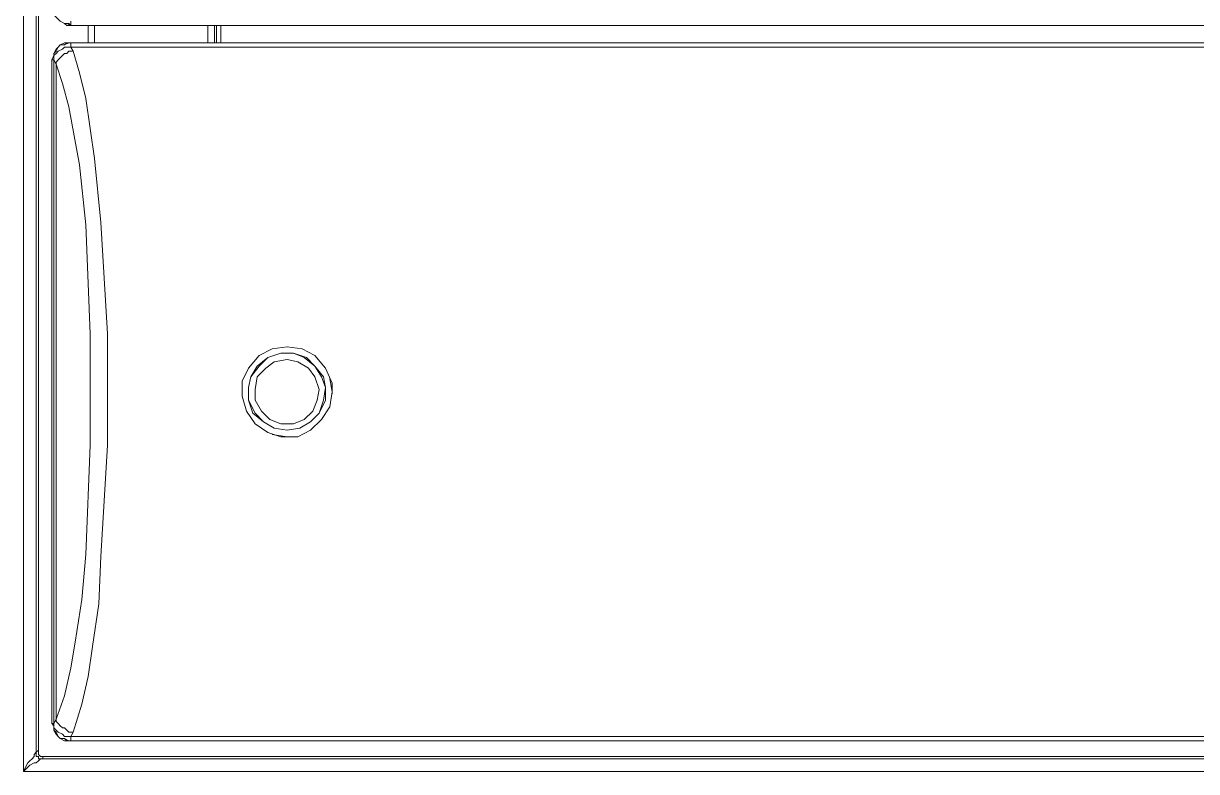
# Model space of a CAD drawing. Header units: centimetres. Extents: x 1.7 to 14.7, y -6.1 to 6.1.
# Drawn here: x 4.036 to 5.97, y -3.578 to -2.346 of the extents above; entities that cross this region are included whole.
import ezdxf

# ---------------------------------------------------------------- set-up
doc = ezdxf.new("R2010")
doc.units = ezdxf.units.CM
doc.header["$MEASUREMENT"] = 0
doc.layers.add('Camada 1', color=7, linetype='Continuous')

msp = doc.modelspace()

# ---------------------------------------------------------------- linework, layer by layer
at = {"layer": 'Camada 1', "color": 251, "lineweight": 9}
for points in [[(4.03645, -3.57815), (4.03645, -3.57815), (4.03645, 3.57187), (4.03645, 3.57187)], [(4.05762, 3.54364), (4.05762, 3.54364), (4.05762, -3.54639), (4.05762, -3.54639)], [(4.06116, -3.54286), (4.06116, -3.54286), (4.06116, 3.54011), (4.06116, 3.54011)], [(7.82602, -2.34912), (7.82602, -2.34912), (4.1148, -2.34912), (4.1148, -2.34912)], [(4.1148, -2.34912), (4.1148, -2.34912), (4.1148, -2.34912), (4.1148, -2.34912)], [(4.1148, -2.34912), (4.1148, -2.34912), (7.82602, -2.34912), (7.82602, -2.34912)], [(4.1148, -2.34912), (4.1148, -2.34912), (4.1148, -2.34912), (4.1148, -2.34912)], [(4.14302, -2.37734), (4.14302, -2.37734), (4.14302, -2.34912), (4.14302, -2.34912)], [(4.15361, -2.34912), (4.15361, -2.34912), (4.15361, -2.37734), (4.15361, -2.37734)], [(4.15361, -2.34912), (4.15361, -2.34912), (4.15361, -2.37734), (4.15361, -2.37734)], [(4.34058, -2.37734), (4.34058, -2.37734), (4.34058, -2.34912), (4.34058, -2.34912)], [(4.35116, -2.34912), (4.35116, -2.34912), (4.35116, -2.37734), (4.35116, -2.37734)], [(4.35469, -2.37734), (4.35469, -2.37734), (4.35469, -2.34912), (4.35469, -2.34912)], [(4.36174, -2.34912), (4.36174, -2.34912), (4.36174, -2.37734), (4.36174, -2.37734)], [(4.1148, -2.37734), (4.1148, -2.37734), (7.82602, -2.37734), (7.82602, -2.37734)], [(4.1148, -2.37734), (4.1148, -2.37734), (4.1148, -2.37734), (4.1148, -2.37734)], [(4.1148, -2.37734), (4.1148, -2.37734), (4.1148, -2.37734), (4.1148, -2.37734)], [(7.82602, -2.37734), (7.82602, -2.37734), (4.1148, -2.37734), (4.1148, -2.37734)], [(4.1148, -2.3844), (4.1148, -2.3844), (4.11833, -2.39145), (4.11833, -2.39145)], [(7.82602, -2.3844), (7.82602, -2.3844), (4.1148, -2.3844), (4.1148, -2.3844)], [(4.08658, -2.40556), (4.08658, -2.40556), (4.08305, -2.40556), (4.08305, -2.40556)], [(4.08305, -2.40556), (4.08305, -2.40556), (4.08305, -3.49917), (4.08305, -3.49917)], [(4.09011, -2.41262), (4.09011, -2.41262), (4.08658, -2.40556), (4.08658, -2.40556)], [(4.08658, -2.40556), (4.08658, -2.40556), (4.08658, -2.40556), (4.08658, -2.40556)], [(4.08658, -3.49917), (4.08658, -3.49917), (4.08658, -2.40556), (4.08658, -2.40556)], [(4.09011, -2.41262), (4.09011, -2.41262), (4.09011, -3.49212), (4.09011, -3.49212)], [(4.47111, -3.02645), (4.47111, -3.02645), (4.44641, -3.02292), (4.44641, -3.02292)], [(4.48169, -3.02645), (4.48169, -3.02645), (4.47111, -3.02645), (4.47111, -3.02645)], [(4.08305, -3.49917), (4.08305, -3.49917), (4.08658, -3.49917), (4.08658, -3.49917)], [(4.08658, -3.49917), (4.08658, -3.49917), (4.09011, -3.49212), (4.09011, -3.49212)], [(4.08658, -3.49917), (4.08658, -3.49917), (4.08658, -3.49917), (4.08658, -3.49917)], [(4.11833, -3.51328), (4.11833, -3.51328), (4.1148, -3.52033), (4.1148, -3.52033)], [(4.1148, -3.52033), (4.1148, -3.52033), (7.82602, -3.52033), (7.82602, -3.52033)], [(7.82602, -3.52739), (7.82602, -3.52739), (4.1148, -3.52739), (4.1148, -3.52739)], [(4.1148, -3.52739), (4.1148, -3.52739), (4.1148, -3.52739), (4.1148, -3.52739)], [(4.1148, -3.52739), (4.1148, -3.52739), (7.82602, -3.52739), (7.82602, -3.52739)], [(4.1148, -3.52739), (4.1148, -3.52739), (4.1148, -3.52739), (4.1148, -3.52739)], [(4.05762, -3.54639), (4.05762, -3.54639), (4.06116, -3.54286), (4.06116, -3.54286)], [(4.06821, -3.55345), (4.06821, -3.55345), (4.06821, -3.55698), (4.06821, -3.55698)], [(7.87262, -3.55345), (7.87262, -3.55345), (4.06821, -3.55345), (4.06821, -3.55345)], [(4.06821, -3.55698), (4.06821, -3.55698), (7.87262, -3.55698), (7.87262, -3.55698)], [(7.90438, -3.57815), (7.90438, -3.57815), (4.03645, -3.57815), (4.03645, -3.57815)]]:
    msp.add_open_spline(points, degree=3, dxfattribs=at)
for points, knots in [([(4.08305, -2.31737), (4.08305, -2.31737), (4.08658, -2.32442), (4.08658, -2.32442), (4.08658, -2.32442), (4.08658, -2.33148), (4.08658, -2.33148), (4.08658, -2.33148), (4.09011, -2.33501), (4.09011, -2.33501), (4.09011, -2.33501), (4.09363, -2.33854), (4.09363, -2.33854), (4.09363, -2.33854), (4.09716, -2.34206), (4.09716, -2.34206), (4.09716, -2.34206), (4.10422, -2.34559), (4.10422, -2.34559), (4.10422, -2.34559), (4.10775, -2.34912), (4.10775, -2.34912), (4.10775, -2.34912), (4.1148, -2.34912), (4.1148, -2.34912)], [0, 0, 0, 0, 0.125, 0.125, 0.125, 0.25, 0.25, 0.25, 0.375, 0.375, 0.375, 0.5, 0.5, 0.5, 0.625, 0.625, 0.625, 0.75, 0.75, 0.75, 0.875, 0.875, 0.875, 1, 1, 1, 1]), ([(4.1148, -2.34912), (4.1148, -2.34912), (4.11127, -2.34559), (4.11127, -2.34559), (4.11127, -2.34559), (4.10422, -2.34559), (4.10422, -2.34559), (4.10422, -2.34559), (4.09716, -2.34206), (4.09716, -2.34206), (4.09716, -2.34206), (4.09363, -2.33854), (4.09363, -2.33854), (4.09363, -2.33854), (4.09011, -2.33501), (4.09011, -2.33501), (4.09011, -2.33501), (4.08658, -2.32795), (4.08658, -2.32795), (4.08658, -2.32795), (4.08658, -2.32442), (4.08658, -2.32442), (4.08658, -2.32442), (4.08658, -2.31737), (4.08658, -2.31737)], [0, 0, 0, 0, 0.125, 0.125, 0.125, 0.25, 0.25, 0.25, 0.375, 0.375, 0.375, 0.5, 0.5, 0.5, 0.625, 0.625, 0.625, 0.75, 0.75, 0.75, 0.875, 0.875, 0.875, 1, 1, 1, 1]), ([(4.1148, -2.34912), (4.1148, -2.34912), (4.10775, -2.34559), (4.10775, -2.34559), (4.10775, -2.34559), (4.10422, -2.34559), (4.10422, -2.34559), (4.10422, -2.34559), (4.09716, -2.34206), (4.09716, -2.34206), (4.09716, -2.34206), (4.09363, -2.33854), (4.09363, -2.33854), (4.09363, -2.33854), (4.09011, -2.33501), (4.09011, -2.33501), (4.09011, -2.33501), (4.08658, -2.32795), (4.08658, -2.32795), (4.08658, -2.32795), (4.08658, -2.32442), (4.08658, -2.32442), (4.08658, -2.32442), (4.08658, -2.31737), (4.08658, -2.31737)], [0, 0, 0, 0, 0.125, 0.125, 0.125, 0.25, 0.25, 0.25, 0.375, 0.375, 0.375, 0.5, 0.5, 0.5, 0.625, 0.625, 0.625, 0.75, 0.75, 0.75, 0.875, 0.875, 0.875, 1, 1, 1, 1]), ([(4.1148, -2.34206), (4.1148, -2.34206), (4.1148, -2.34206), (4.1148, -2.34206), (4.1148, -2.34206), (4.1148, -2.34559), (4.1148, -2.34559), (4.1148, -2.34559), (4.1148, -2.34912), (4.1148, -2.34912)], [0, 0, 0, 0, 0.3333333, 0.3333333, 0.3333333, 0.6666667, 0.6666667, 0.6666667, 1, 1, 1, 1]), ([(4.1148, -2.37734), (4.1148, -2.37734), (4.10775, -2.37734), (4.10775, -2.37734), (4.10775, -2.37734), (4.10422, -2.37734), (4.10422, -2.37734), (4.10422, -2.37734), (4.09716, -2.38087), (4.09716, -2.38087), (4.09716, -2.38087), (4.09363, -2.3844), (4.09363, -2.3844), (4.09363, -2.3844), (4.09011, -2.38792), (4.09011, -2.38792), (4.09011, -2.38792), (4.08658, -2.39498), (4.08658, -2.39498), (4.08658, -2.39498), (4.08658, -2.39851), (4.08658, -2.39851), (4.08658, -2.39851), (4.08305, -2.40556), (4.08305, -2.40556)], [0, 0, 0, 0, 0.125, 0.125, 0.125, 0.25, 0.25, 0.25, 0.375, 0.375, 0.375, 0.5, 0.5, 0.5, 0.625, 0.625, 0.625, 0.75, 0.75, 0.75, 0.875, 0.875, 0.875, 1, 1, 1, 1]), ([(4.1148, -2.37734), (4.1148, -2.37734), (4.11127, -2.37734), (4.11127, -2.37734), (4.11127, -2.37734), (4.10422, -2.38087), (4.10422, -2.38087), (4.10422, -2.38087), (4.09716, -2.38087), (4.09716, -2.38087), (4.09716, -2.38087), (4.09363, -2.3844), (4.09363, -2.3844), (4.09363, -2.3844), (4.09011, -2.39145), (4.09011, -2.39145), (4.09011, -2.39145), (4.08658, -2.39498), (4.08658, -2.39498), (4.08658, -2.39498), (4.08658, -2.40203), (4.08658, -2.40203), (4.08658, -2.40203), (4.08658, -2.40556), (4.08658, -2.40556)], [0, 0, 0, 0, 0.125, 0.125, 0.125, 0.25, 0.25, 0.25, 0.375, 0.375, 0.375, 0.5, 0.5, 0.5, 0.625, 0.625, 0.625, 0.75, 0.75, 0.75, 0.875, 0.875, 0.875, 1, 1, 1, 1]), ([(4.1148, -2.37734), (4.1148, -2.37734), (4.10775, -2.37734), (4.10775, -2.37734), (4.10775, -2.37734), (4.10422, -2.38087), (4.10422, -2.38087), (4.10422, -2.38087), (4.09716, -2.38087), (4.09716, -2.38087), (4.09716, -2.38087), (4.09363, -2.3844), (4.09363, -2.3844), (4.09363, -2.3844), (4.09011, -2.39145), (4.09011, -2.39145), (4.09011, -2.39145), (4.08658, -2.39498), (4.08658, -2.39498), (4.08658, -2.39498), (4.08658, -2.40203), (4.08658, -2.40203), (4.08658, -2.40203), (4.08658, -2.40556), (4.08658, -2.40556)], [0, 0, 0, 0, 0.125, 0.125, 0.125, 0.25, 0.25, 0.25, 0.375, 0.375, 0.375, 0.5, 0.5, 0.5, 0.625, 0.625, 0.625, 0.75, 0.75, 0.75, 0.875, 0.875, 0.875, 1, 1, 1, 1]), ([(4.1148, -2.37734), (4.1148, -2.37734), (4.1148, -2.37734), (4.1148, -2.37734), (4.1148, -2.37734), (4.1148, -2.38087), (4.1148, -2.38087), (4.1148, -2.38087), (4.1148, -2.3844), (4.1148, -2.3844)], [0, 0, 0, 0, 0.3333333, 0.3333333, 0.3333333, 0.6666667, 0.6666667, 0.6666667, 1, 1, 1, 1]), ([(4.1148, -2.3844), (4.1148, -2.3844), (4.11127, -2.3844), (4.11127, -2.3844), (4.11127, -2.3844), (4.10422, -2.3844), (4.10422, -2.3844), (4.10422, -2.3844), (4.10069, -2.38792), (4.10069, -2.38792), (4.10069, -2.38792), (4.09363, -2.39145), (4.09363, -2.39145), (4.09363, -2.39145), (4.09011, -2.39498), (4.09011, -2.39498), (4.09011, -2.39498), (4.08658, -2.39851), (4.08658, -2.39851), (4.08658, -2.39851), (4.08658, -2.40203), (4.08658, -2.40203), (4.08658, -2.40203), (4.08658, -2.40556), (4.08658, -2.40556)], [0, 0, 0, 0, 0.125, 0.125, 0.125, 0.25, 0.25, 0.25, 0.375, 0.375, 0.375, 0.5, 0.5, 0.5, 0.625, 0.625, 0.625, 0.75, 0.75, 0.75, 0.875, 0.875, 0.875, 1, 1, 1, 1]), ([(4.11833, -2.39145), (4.11833, -2.39145), (4.11127, -2.39145), (4.11127, -2.39145), (4.11127, -2.39145), (4.10775, -2.39498), (4.10775, -2.39498), (4.10775, -2.39498), (4.10422, -2.39498), (4.10422, -2.39498), (4.10422, -2.39498), (4.10069, -2.39851), (4.10069, -2.39851), (4.10069, -2.39851), (4.09716, -2.40203), (4.09716, -2.40203), (4.09716, -2.40203), (4.09363, -2.40556), (4.09363, -2.40556), (4.09363, -2.40556), (4.09011, -2.40909), (4.09011, -2.40909), (4.09011, -2.40909), (4.09011, -2.41262), (4.09011, -2.41262)], [0, 0, 0, 0, 0.125, 0.125, 0.125, 0.25, 0.25, 0.25, 0.375, 0.375, 0.375, 0.5, 0.5, 0.5, 0.625, 0.625, 0.625, 0.75, 0.75, 0.75, 0.875, 0.875, 0.875, 1, 1, 1, 1]), ([(4.11833, -2.39145), (4.11833, -2.39145), (4.12891, -2.42673), (4.12891, -2.42673), (4.12891, -2.42673), (4.13949, -2.46906), (4.13949, -2.46906), (4.13949, -2.46906), (4.15361, -2.56784), (4.15361, -2.56784), (4.15361, -2.56784), (4.16419, -2.67367), (4.16419, -2.67367), (4.16419, -2.67367), (4.17477, -2.85712), (4.17477, -2.85712), (4.17477, -2.85712), (4.17477, -3.04056), (4.17477, -3.04056), (4.17477, -3.04056), (4.16419, -3.22401), (4.16419, -3.22401), (4.16419, -3.22401), (4.16066, -3.30162), (4.16066, -3.30162), (4.16066, -3.30162), (4.15008, -3.37217), (4.15008, -3.37217), (4.15008, -3.37217), (4.14302, -3.42156), (4.14302, -3.42156), (4.14302, -3.42156), (4.13244, -3.46742), (4.13244, -3.46742), (4.13244, -3.46742), (4.11833, -3.51328), (4.11833, -3.51328)], [0, 0, 0, 0, 0.0833333, 0.0833333, 0.0833333, 0.1666667, 0.1666667, 0.1666667, 0.25, 0.25, 0.25, 0.3333333, 0.3333333, 0.3333333, 0.4166667, 0.4166667, 0.4166667, 0.5, 0.5, 0.5, 0.5833333, 0.5833333, 0.5833333, 0.6666667, 0.6666667, 0.6666667, 0.75, 0.75, 0.75, 0.8333333, 0.8333333, 0.8333333, 0.9166667, 0.9166667, 0.9166667, 1, 1, 1, 1]), ([(4.09011, -3.49212), (4.09011, -3.49212), (4.10422, -3.45331), (4.10422, -3.45331), (4.10422, -3.45331), (4.1148, -3.40745), (4.1148, -3.40745), (4.1148, -3.40745), (4.12186, -3.36512), (4.12186, -3.36512), (4.12186, -3.36512), (4.13244, -3.29456), (4.13244, -3.29456), (4.13244, -3.29456), (4.13949, -3.22048), (4.13949, -3.22048), (4.13949, -3.22048), (4.14655, -3.04056), (4.14655, -3.04056), (4.14655, -3.04056), (4.14655, -2.85712), (4.14655, -2.85712), (4.14655, -2.85712), (4.13949, -2.6772), (4.13949, -2.6772), (4.13949, -2.6772), (4.12891, -2.57842), (4.12891, -2.57842), (4.12891, -2.57842), (4.11127, -2.48317), (4.11127, -2.48317), (4.11127, -2.48317), (4.10069, -2.44437), (4.10069, -2.44437), (4.10069, -2.44437), (4.09011, -2.41262), (4.09011, -2.41262)], [0, 0, 0, 0, 0.0833333, 0.0833333, 0.0833333, 0.1666667, 0.1666667, 0.1666667, 0.25, 0.25, 0.25, 0.3333333, 0.3333333, 0.3333333, 0.4166667, 0.4166667, 0.4166667, 0.5, 0.5, 0.5, 0.5833333, 0.5833333, 0.5833333, 0.6666667, 0.6666667, 0.6666667, 0.75, 0.75, 0.75, 0.8333333, 0.8333333, 0.8333333, 0.9166667, 0.9166667, 0.9166667, 1, 1, 1, 1]), ([(4.54519, -2.95237), (4.54519, -2.95237), (4.54166, -2.97706), (4.54166, -2.97706), (4.54166, -2.97706), (4.52755, -2.99823), (4.52755, -2.99823), (4.52755, -2.99823), (4.50991, -3.01587), (4.50991, -3.01587), (4.50991, -3.01587), (4.48874, -3.02645), (4.48874, -3.02645), (4.48874, -3.02645), (4.46052, -3.02645), (4.46052, -3.02645), (4.46052, -3.02645), (4.43936, -3.0194), (4.43936, -3.0194), (4.43936, -3.0194), (4.41819, -3.00528), (4.41819, -3.00528), (4.41819, -3.00528), (4.40408, -2.98412), (4.40408, -2.98412), (4.40408, -2.98412), (4.39702, -2.95942), (4.39702, -2.95942), (4.39702, -2.95942), (4.39702, -2.93473), (4.39702, -2.93473), (4.39702, -2.93473), (4.40761, -2.91356), (4.40761, -2.91356), (4.40761, -2.91356), (4.42525, -2.8924), (4.42525, -2.8924), (4.42525, -2.8924), (4.44641, -2.88181), (4.44641, -2.88181), (4.44641, -2.88181), (4.47111, -2.87828), (4.47111, -2.87828), (4.47111, -2.87828), (4.4958, -2.88181), (4.4958, -2.88181), (4.4958, -2.88181), (4.51697, -2.8924), (4.51697, -2.8924), (4.51697, -2.8924), (4.53461, -2.91356), (4.53461, -2.91356), (4.53461, -2.91356), (4.54519, -2.93826), (4.54519, -2.93826), (4.54519, -2.93826), (4.54519, -2.95237), (4.54519, -2.95237)], [0, 0, 0, 0, 0.0526316, 0.0526316, 0.0526316, 0.1052632, 0.1052632, 0.1052632, 0.1578947, 0.1578947, 0.1578947, 0.2105263, 0.2105263, 0.2105263, 0.2631579, 0.2631579, 0.2631579, 0.3157895, 0.3157895, 0.3157895, 0.3684211, 0.3684211, 0.3684211, 0.4210526, 0.4210526, 0.4210526, 0.4736842, 0.4736842, 0.4736842, 0.5263158, 0.5263158, 0.5263158, 0.5789474, 0.5789474, 0.5789474, 0.6315789, 0.6315789, 0.6315789, 0.6842105, 0.6842105, 0.6842105, 0.7368421, 0.7368421, 0.7368421, 0.7894737, 0.7894737, 0.7894737, 0.8421053, 0.8421053, 0.8421053, 0.8947368, 0.8947368, 0.8947368, 0.9473684, 0.9473684, 0.9473684, 1, 1, 1, 1]), ([(4.47111, -3.01587), (4.47111, -3.01587), (4.44994, -3.01234), (4.44994, -3.01234), (4.44994, -3.01234), (4.4323, -3.00176), (4.4323, -3.00176), (4.4323, -3.00176), (4.41819, -2.98765), (4.41819, -2.98765), (4.41819, -2.98765), (4.40761, -2.96648), (4.40761, -2.96648), (4.40761, -2.96648), (4.40761, -2.94531), (4.40761, -2.94531), (4.40761, -2.94531), (4.41113, -2.92767), (4.41113, -2.92767), (4.41113, -2.92767), (4.42525, -2.91003), (4.42525, -2.91003), (4.42525, -2.91003), (4.43936, -2.89592), (4.43936, -2.89592), (4.43936, -2.89592), (4.46052, -2.88887), (4.46052, -2.88887), (4.46052, -2.88887), (4.48169, -2.88887), (4.48169, -2.88887), (4.48169, -2.88887), (4.49933, -2.89592), (4.49933, -2.89592), (4.49933, -2.89592), (4.51697, -2.91003), (4.51697, -2.91003), (4.51697, -2.91003), (4.52755, -2.92767), (4.52755, -2.92767), (4.52755, -2.92767), (4.53461, -2.94531), (4.53461, -2.94531), (4.53461, -2.94531), (4.53108, -2.96648), (4.53108, -2.96648), (4.53108, -2.96648), (4.52402, -2.98765), (4.52402, -2.98765), (4.52402, -2.98765), (4.50991, -3.00176), (4.50991, -3.00176), (4.50991, -3.00176), (4.49227, -3.01234), (4.49227, -3.01234), (4.49227, -3.01234), (4.47111, -3.01587), (4.47111, -3.01587)], [0, 0, 0, 0, 0.0526316, 0.0526316, 0.0526316, 0.1052632, 0.1052632, 0.1052632, 0.1578947, 0.1578947, 0.1578947, 0.2105263, 0.2105263, 0.2105263, 0.2631579, 0.2631579, 0.2631579, 0.3157895, 0.3157895, 0.3157895, 0.3684211, 0.3684211, 0.3684211, 0.4210526, 0.4210526, 0.4210526, 0.4736842, 0.4736842, 0.4736842, 0.5263158, 0.5263158, 0.5263158, 0.5789474, 0.5789474, 0.5789474, 0.6315789, 0.6315789, 0.6315789, 0.6842105, 0.6842105, 0.6842105, 0.7368421, 0.7368421, 0.7368421, 0.7894737, 0.7894737, 0.7894737, 0.8421053, 0.8421053, 0.8421053, 0.8947368, 0.8947368, 0.8947368, 0.9473684, 0.9473684, 0.9473684, 1, 1, 1, 1]), ([(4.47111, -3.01587), (4.47111, -3.01587), (4.49227, -3.01234), (4.49227, -3.01234), (4.49227, -3.01234), (4.50991, -3.00176), (4.50991, -3.00176), (4.50991, -3.00176), (4.52402, -2.98765), (4.52402, -2.98765), (4.52402, -2.98765), (4.53461, -2.96648), (4.53461, -2.96648), (4.53461, -2.96648), (4.53461, -2.94531), (4.53461, -2.94531), (4.53461, -2.94531), (4.53108, -2.92767), (4.53108, -2.92767), (4.53108, -2.92767), (4.51697, -2.91003), (4.51697, -2.91003), (4.51697, -2.91003), (4.50286, -2.89592), (4.50286, -2.89592), (4.50286, -2.89592), (4.48169, -2.88887), (4.48169, -2.88887), (4.48169, -2.88887), (4.46052, -2.88887), (4.46052, -2.88887), (4.46052, -2.88887), (4.43936, -2.89592), (4.43936, -2.89592), (4.43936, -2.89592), (4.42172, -2.91003), (4.42172, -2.91003), (4.42172, -2.91003), (4.41113, -2.92767), (4.41113, -2.92767), (4.41113, -2.92767), (4.40761, -2.94531), (4.40761, -2.94531), (4.40761, -2.94531), (4.40761, -2.96648), (4.40761, -2.96648), (4.40761, -2.96648), (4.41466, -2.98765), (4.41466, -2.98765), (4.41466, -2.98765), (4.4323, -3.00176), (4.4323, -3.00176), (4.4323, -3.00176), (4.44994, -3.01234), (4.44994, -3.01234), (4.44994, -3.01234), (4.47111, -3.01587), (4.47111, -3.01587)], [0, 0, 0, 0, 0.0526316, 0.0526316, 0.0526316, 0.1052632, 0.1052632, 0.1052632, 0.1578947, 0.1578947, 0.1578947, 0.2105263, 0.2105263, 0.2105263, 0.2631579, 0.2631579, 0.2631579, 0.3157895, 0.3157895, 0.3157895, 0.3684211, 0.3684211, 0.3684211, 0.4210526, 0.4210526, 0.4210526, 0.4736842, 0.4736842, 0.4736842, 0.5263158, 0.5263158, 0.5263158, 0.5789474, 0.5789474, 0.5789474, 0.6315789, 0.6315789, 0.6315789, 0.6842105, 0.6842105, 0.6842105, 0.7368421, 0.7368421, 0.7368421, 0.7894737, 0.7894737, 0.7894737, 0.8421053, 0.8421053, 0.8421053, 0.8947368, 0.8947368, 0.8947368, 0.9473684, 0.9473684, 0.9473684, 1, 1, 1, 1]), ([(4.47111, -2.89945), (4.47111, -2.89945), (4.44994, -2.90298), (4.44994, -2.90298), (4.44994, -2.90298), (4.43583, -2.91356), (4.43583, -2.91356), (4.43583, -2.91356), (4.42172, -2.92767), (4.42172, -2.92767), (4.42172, -2.92767), (4.41819, -2.94884), (4.41819, -2.94884), (4.41819, -2.94884), (4.41819, -2.96648), (4.41819, -2.96648), (4.41819, -2.96648), (4.42877, -2.98412), (4.42877, -2.98412), (4.42877, -2.98412), (4.44288, -2.99823), (4.44288, -2.99823), (4.44288, -2.99823), (4.46052, -3.00528), (4.46052, -3.00528), (4.46052, -3.00528), (4.48169, -3.00528), (4.48169, -3.00528), (4.48169, -3.00528), (4.49933, -2.99823), (4.49933, -2.99823), (4.49933, -2.99823), (4.51344, -2.98412), (4.51344, -2.98412), (4.51344, -2.98412), (4.52049, -2.96648), (4.52049, -2.96648), (4.52049, -2.96648), (4.52402, -2.94884), (4.52402, -2.94884), (4.52402, -2.94884), (4.51697, -2.92767), (4.51697, -2.92767), (4.51697, -2.92767), (4.50638, -2.91356), (4.50638, -2.91356), (4.50638, -2.91356), (4.48874, -2.90298), (4.48874, -2.90298), (4.48874, -2.90298), (4.47111, -2.89945), (4.47111, -2.89945)], [0, 0, 0, 0, 0.0588235, 0.0588235, 0.0588235, 0.1176471, 0.1176471, 0.1176471, 0.1764706, 0.1764706, 0.1764706, 0.2352941, 0.2352941, 0.2352941, 0.2941176, 0.2941176, 0.2941176, 0.3529412, 0.3529412, 0.3529412, 0.4117647, 0.4117647, 0.4117647, 0.4705882, 0.4705882, 0.4705882, 0.5294118, 0.5294118, 0.5294118, 0.5882353, 0.5882353, 0.5882353, 0.6470588, 0.6470588, 0.6470588, 0.7058824, 0.7058824, 0.7058824, 0.7647059, 0.7647059, 0.7647059, 0.8235294, 0.8235294, 0.8235294, 0.8823529, 0.8823529, 0.8823529, 0.9411765, 0.9411765, 0.9411765, 1, 1, 1, 1]), ([(4.54166, -2.9312), (4.54166, -2.9312), (4.54519, -2.95237), (4.54519, -2.95237), (4.54519, -2.95237), (4.54519, -2.9559), (4.54519, -2.9559)], [0, 0, 0, 0, 0.5, 0.5, 0.5, 1, 1, 1, 1]), ([(4.08305, -3.49917), (4.08305, -3.49917), (4.08658, -3.5027), (4.08658, -3.5027), (4.08658, -3.5027), (4.08658, -3.50976), (4.08658, -3.50976), (4.08658, -3.50976), (4.09011, -3.51681), (4.09011, -3.51681), (4.09011, -3.51681), (4.09363, -3.52033), (4.09363, -3.52033), (4.09363, -3.52033), (4.09716, -3.52386), (4.09716, -3.52386), (4.09716, -3.52386), (4.10422, -3.52739), (4.10422, -3.52739), (4.10422, -3.52739), (4.10775, -3.52739), (4.10775, -3.52739), (4.10775, -3.52739), (4.1148, -3.52739), (4.1148, -3.52739)], [0, 0, 0, 0, 0.125, 0.125, 0.125, 0.25, 0.25, 0.25, 0.375, 0.375, 0.375, 0.5, 0.5, 0.5, 0.625, 0.625, 0.625, 0.75, 0.75, 0.75, 0.875, 0.875, 0.875, 1, 1, 1, 1]), ([(4.1148, -3.52033), (4.1148, -3.52033), (4.11127, -3.52033), (4.11127, -3.52033), (4.11127, -3.52033), (4.10422, -3.52033), (4.10422, -3.52033), (4.10422, -3.52033), (4.10069, -3.51681), (4.10069, -3.51681), (4.10069, -3.51681), (4.09363, -3.51328), (4.09363, -3.51328), (4.09363, -3.51328), (4.09011, -3.50976), (4.09011, -3.50976), (4.09011, -3.50976), (4.08658, -3.50623), (4.08658, -3.50623), (4.08658, -3.50623), (4.08658, -3.5027), (4.08658, -3.5027), (4.08658, -3.5027), (4.08658, -3.49917), (4.08658, -3.49917)], [0, 0, 0, 0, 0.125, 0.125, 0.125, 0.25, 0.25, 0.25, 0.375, 0.375, 0.375, 0.5, 0.5, 0.5, 0.625, 0.625, 0.625, 0.75, 0.75, 0.75, 0.875, 0.875, 0.875, 1, 1, 1, 1]), ([(4.1148, -3.52739), (4.1148, -3.52739), (4.11127, -3.52739), (4.11127, -3.52739), (4.11127, -3.52739), (4.10422, -3.52386), (4.10422, -3.52386), (4.10422, -3.52386), (4.09716, -3.52386), (4.09716, -3.52386), (4.09716, -3.52386), (4.09363, -3.52033), (4.09363, -3.52033), (4.09363, -3.52033), (4.09011, -3.51328), (4.09011, -3.51328), (4.09011, -3.51328), (4.08658, -3.50976), (4.08658, -3.50976), (4.08658, -3.50976), (4.08658, -3.5027), (4.08658, -3.5027), (4.08658, -3.5027), (4.08658, -3.49917), (4.08658, -3.49917)], [0, 0, 0, 0, 0.125, 0.125, 0.125, 0.25, 0.25, 0.25, 0.375, 0.375, 0.375, 0.5, 0.5, 0.5, 0.625, 0.625, 0.625, 0.75, 0.75, 0.75, 0.875, 0.875, 0.875, 1, 1, 1, 1]), ([(4.1148, -3.52739), (4.1148, -3.52739), (4.10775, -3.52739), (4.10775, -3.52739), (4.10775, -3.52739), (4.10422, -3.52386), (4.10422, -3.52386), (4.10422, -3.52386), (4.09716, -3.52386), (4.09716, -3.52386), (4.09716, -3.52386), (4.09363, -3.52033), (4.09363, -3.52033), (4.09363, -3.52033), (4.09011, -3.51328), (4.09011, -3.51328), (4.09011, -3.51328), (4.08658, -3.50976), (4.08658, -3.50976), (4.08658, -3.50976), (4.08658, -3.5027), (4.08658, -3.5027), (4.08658, -3.5027), (4.08658, -3.49917), (4.08658, -3.49917)], [0, 0, 0, 0, 0.125, 0.125, 0.125, 0.25, 0.25, 0.25, 0.375, 0.375, 0.375, 0.5, 0.5, 0.5, 0.625, 0.625, 0.625, 0.75, 0.75, 0.75, 0.875, 0.875, 0.875, 1, 1, 1, 1]), ([(4.11833, -3.51328), (4.11833, -3.51328), (4.11127, -3.51328), (4.11127, -3.51328), (4.11127, -3.51328), (4.10775, -3.50976), (4.10775, -3.50976), (4.10775, -3.50976), (4.10422, -3.50623), (4.10422, -3.50623), (4.10422, -3.50623), (4.10069, -3.50623), (4.10069, -3.50623), (4.10069, -3.50623), (4.09716, -3.5027), (4.09716, -3.5027), (4.09716, -3.5027), (4.09363, -3.49917), (4.09363, -3.49917), (4.09363, -3.49917), (4.09011, -3.49565), (4.09011, -3.49565), (4.09011, -3.49565), (4.09011, -3.49212), (4.09011, -3.49212)], [0, 0, 0, 0, 0.125, 0.125, 0.125, 0.25, 0.25, 0.25, 0.375, 0.375, 0.375, 0.5, 0.5, 0.5, 0.625, 0.625, 0.625, 0.75, 0.75, 0.75, 0.875, 0.875, 0.875, 1, 1, 1, 1]), ([(4.1148, -3.52033), (4.1148, -3.52033), (4.1148, -3.52386), (4.1148, -3.52386), (4.1148, -3.52386), (4.1148, -3.52739), (4.1148, -3.52739)], [0, 0, 0, 0, 0.5, 0.5, 0.5, 1, 1, 1, 1]), ([(4.03645, -3.57815), (4.03645, -3.57815), (4.03998, -3.57109), (4.03998, -3.57109), (4.03998, -3.57109), (4.04351, -3.56404), (4.04351, -3.56404), (4.04351, -3.56404), (4.04704, -3.56051), (4.04704, -3.56051), (4.04704, -3.56051), (4.05056, -3.55698), (4.05056, -3.55698), (4.05056, -3.55698), (4.05409, -3.55345), (4.05409, -3.55345), (4.05409, -3.55345), (4.05409, -3.54992), (4.05409, -3.54992), (4.05409, -3.54992), (4.05762, -3.54639), (4.05762, -3.54639)], [0, 0, 0, 0, 0.1428571, 0.1428571, 0.1428571, 0.2857143, 0.2857143, 0.2857143, 0.4285714, 0.4285714, 0.4285714, 0.5714286, 0.5714286, 0.5714286, 0.7142857, 0.7142857, 0.7142857, 0.8571429, 0.8571429, 0.8571429, 1, 1, 1, 1]), ([(4.06821, -3.55698), (4.06821, -3.55698), (4.06468, -3.55698), (4.06468, -3.55698), (4.06468, -3.55698), (4.06116, -3.56051), (4.06116, -3.56051), (4.06116, -3.56051), (4.05762, -3.56404), (4.05762, -3.56404), (4.05762, -3.56404), (4.05409, -3.56404), (4.05409, -3.56404), (4.05409, -3.56404), (4.04704, -3.56757), (4.04704, -3.56757), (4.04704, -3.56757), (4.04351, -3.57109), (4.04351, -3.57109), (4.04351, -3.57109), (4.03645, -3.57815), (4.03645, -3.57815)], [0, 0, 0, 0, 0.1428571, 0.1428571, 0.1428571, 0.2857143, 0.2857143, 0.2857143, 0.4285714, 0.4285714, 0.4285714, 0.5714286, 0.5714286, 0.5714286, 0.7142857, 0.7142857, 0.7142857, 0.8571429, 0.8571429, 0.8571429, 1, 1, 1, 1]), ([(4.05762, -3.54639), (4.05762, -3.54639), (4.05762, -3.54992), (4.05762, -3.54992), (4.05762, -3.54992), (4.05762, -3.55345), (4.05762, -3.55345), (4.05762, -3.55345), (4.06116, -3.55345), (4.06116, -3.55345), (4.06116, -3.55345), (4.06116, -3.55698), (4.06116, -3.55698), (4.06116, -3.55698), (4.06468, -3.55698), (4.06468, -3.55698), (4.06468, -3.55698), (4.06821, -3.55698), (4.06821, -3.55698)], [0, 0, 0, 0, 0.1666667, 0.1666667, 0.1666667, 0.3333333, 0.3333333, 0.3333333, 0.5, 0.5, 0.5, 0.6666667, 0.6666667, 0.6666667, 0.8333333, 0.8333333, 0.8333333, 1, 1, 1, 1]), ([(4.06116, -3.54286), (4.06116, -3.54286), (4.06116, -3.54639), (4.06116, -3.54639), (4.06116, -3.54639), (4.06116, -3.54992), (4.06116, -3.54992), (4.06116, -3.54992), (4.06468, -3.55345), (4.06468, -3.55345), (4.06468, -3.55345), (4.06821, -3.55345), (4.06821, -3.55345)], [0, 0, 0, 0, 0.25, 0.25, 0.25, 0.5, 0.5, 0.5, 0.75, 0.75, 0.75, 1, 1, 1, 1])]:
    msp.add_open_spline(points, degree=3, knots=knots, dxfattribs=at)

doc.saveas('drawing.dxf')
